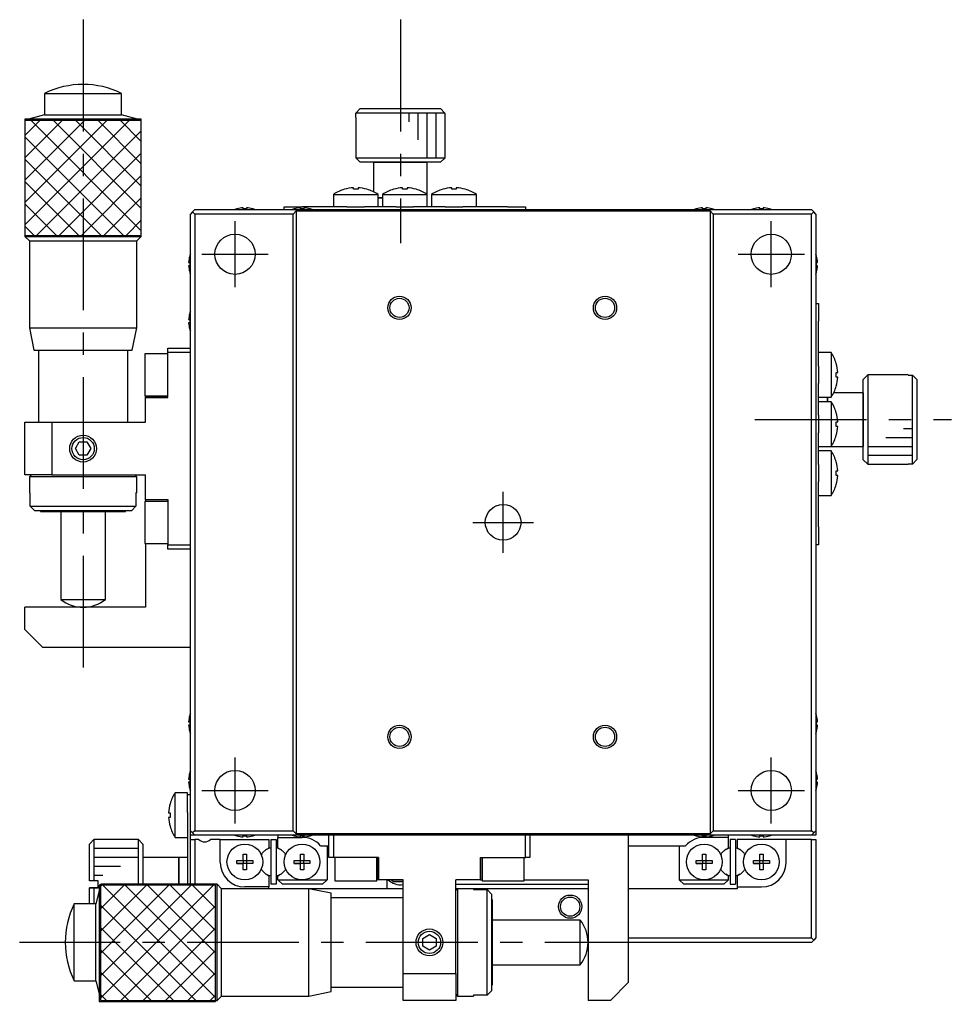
# Model space of a CAD drawing. Extents: x -400 to 382, y -2 to 594.
# Drawn here: x 277.4 to 381.6, y 269.7 to 379.5 of the extents above; entities that cross this region are included whole.
import ezdxf

# ---------------------------------------------------------------- set-up
doc = ezdxf.new("R2010")
doc.units = 0
doc.header["$LTSCALE"] = 10
doc.linetypes.add('CENTER', pattern=[2, 1.25, -0.25, 0.25, -0.25])
doc.linetypes.add('DASHED', pattern=[3.5, 2, -1.5])
doc.layers.get('0').update_dxf_attribs({"linetype": 'CONTINUOUS'})
doc.layers.add('CENTER', color=1, linetype='CENTER')

msp = doc.modelspace()

# ---------------------------------------------------------------- linework, layer by layer
at = {"color": 7, "linetype": 'CONTINUOUS'}
for p, q in [((280.167661, 371.270176), (284.467692, 371.270176)), ((280.167661, 371.270176), (280.167661, 368.859665)), ((284.467692, 371.270176), (288.767661, 371.270176)), ((288.767661, 368.859665), (288.767661, 371.270176)), ((314.983686, 369.07017), (315.485474, 369.57017)), ((315.485474, 369.57017), (324.449848, 369.57017)), ((324.449848, 369.57017), (324.951635, 369.07017)), ((280.167661, 368.859665), (277.967662, 368.270177)), ((277.967662, 368.270177), (284.467708, 368.270177)), ((277.967662, 368.270177), (277.967662, 355.270176)), ((280.167661, 368.859665), (284.467692, 368.859665)), ((284.467692, 368.859665), (288.767661, 368.859665)), ((284.467708, 368.270177), (290.96766, 368.270177)), ((290.96766, 368.270177), (288.767661, 368.859665)), ((290.96766, 355.270176), (290.96766, 368.270177)), ((314.967661, 368.57017), (314.983686, 368.57017)), ((314.967661, 368.57017), (314.967661, 364.07017)), ((314.983686, 368.57017), (314.983686, 369.07017)), ((324.951635, 369.07017), (314.983686, 369.07017)), ((324.951635, 369.07017), (324.951635, 368.57017)), ((324.951635, 368.57017), (324.967661, 368.57017)), ((324.967661, 364.07017), (324.967661, 368.57017)), ((314.967661, 364.07017), (324.967661, 364.07017)), ((314.967661, 364.07017), (315.467661, 363.57017)), ((324.467661, 363.57017), (324.967661, 364.07017)), ((316.967661, 363.57017), (315.467661, 363.57017)), ((324.467661, 363.57017), (315.467661, 363.57017)), ((322.967661, 363.57017), (316.967661, 363.57017)), ((316.967661, 363.57017), (322.967661, 363.57017)), ((316.967661, 363.57017), (316.967661, 360.251298)), ((324.467661, 363.57017), (322.967661, 363.57017)), ((322.967661, 359.961827), (322.967661, 363.57017)), ((313.709071, 360.53275), (313.705728, 360.539605)), ((314.707661, 360.53275), (314.707661, 360.705122)), ((315.227661, 360.53275), (314.707661, 360.53275)), ((315.227661, 360.705122), (315.227661, 360.53275)), ((316.229594, 360.539605), (316.22625, 360.53275)), ((319.209071, 360.53275), (319.205728, 360.539605)), ((320.207661, 360.53275), (320.207661, 360.705122)), ((320.727661, 360.53275), (320.207661, 360.53275)), ((320.727661, 360.705122), (320.727661, 360.53275)), ((321.729594, 360.539605), (321.72625, 360.53275)), ((324.709071, 360.53275), (324.705728, 360.539605)), ((325.707661, 360.53275), (325.707661, 360.705122)), ((326.227661, 360.53275), (325.707661, 360.53275)), ((326.227661, 360.705122), (326.227661, 360.53275)), ((327.229594, 360.539605), (327.22625, 360.53275)), ((312.467661, 359.961827), (314.967661, 359.961827)), ((312.467661, 359.961827), (312.467661, 358.57017)), ((314.967661, 359.961827), (317.467661, 359.961827)), ((317.467661, 358.57017), (317.467661, 359.961827)), ((317.467661, 359.57017), (317.967661, 359.57017)), ((317.967661, 359.57017), (317.467661, 359.57017)), ((317.967661, 359.961827), (320.467661, 359.961827)), ((317.967661, 359.961827), (317.967661, 358.57017)), ((320.467661, 359.961827), (322.967661, 359.961827)), ((322.967661, 358.57017), (322.967661, 359.961827)), ((323.467661, 359.961827), (325.967661, 359.961827)), ((323.467661, 359.961827), (323.467661, 358.57017)), ((325.967661, 359.961827), (328.467661, 359.961827)), ((328.467661, 358.57017), (328.467661, 359.961827)), ((296.967661, 358.27017), (296.717661, 358.02017)), ((296.967661, 358.27017), (365.967661, 358.27017)), ((301.681299, 358.339691), (301.679045, 358.344314)), ((302.387661, 358.339691), (302.387661, 358.460028)), ((302.747661, 358.339691), (302.387661, 358.339691)), ((302.747661, 358.460028), (302.747661, 358.339691)), ((303.456277, 358.344314), (303.454022, 358.339691)), ((306.967661, 358.27017), (306.967661, 358.57017)), ((306.967661, 358.57017), (308.967661, 358.57017)), ((307.967661, 357.77017), (308.317661, 358.12017)), ((308.081299, 358.339691), (308.079045, 358.344314)), ((308.317661, 358.12017), (354.617661, 358.12017)), ((308.317661, 358.12017), (308.317661, 288.42017)), ((308.787661, 358.339691), (308.787661, 358.460028)), ((309.147661, 358.339691), (308.787661, 358.339691)), ((313.892661, 358.57017), (308.967661, 358.57017)), ((309.147661, 358.460028), (309.147661, 358.339691)), ((309.856277, 358.344314), (309.854022, 358.339691)), ((313.987865, 358.57017), (313.892661, 358.57017)), ((313.987865, 358.57017), (314.967661, 358.57017)), ((314.967661, 358.57017), (315.947457, 358.57017)), ((316.042661, 358.57017), (315.947457, 358.57017)), ((319.392661, 358.57017), (316.042661, 358.57017)), ((319.487865, 358.57017), (319.392661, 358.57017)), ((319.487865, 358.57017), (320.467661, 358.57017)), ((320.467661, 358.57017), (321.447457, 358.57017)), ((321.542661, 358.57017), (321.447457, 358.57017)), ((324.892661, 358.57017), (321.542661, 358.57017)), ((324.987865, 358.57017), (324.892661, 358.57017)), ((324.987865, 358.57017), (325.967661, 358.57017)), ((325.967661, 358.57017), (326.947457, 358.57017)), ((327.042661, 358.57017), (326.947457, 358.57017)), ((331.967661, 358.57017), (327.042661, 358.57017)), ((331.967661, 358.57017), (333.967661, 358.57017)), ((333.967661, 358.57017), (333.967661, 358.27017)), ((353.081299, 358.339691), (353.079045, 358.344314)), ((353.787661, 358.339691), (353.787661, 358.460028)), ((354.147661, 358.339691), (353.787661, 358.339691)), ((354.147661, 358.460028), (354.147661, 358.339691)), ((354.617661, 358.12017), (354.967661, 357.77017)), ((354.617661, 358.12017), (354.617661, 288.42017)), ((354.856277, 358.344314), (354.854022, 358.339691)), ((359.481299, 358.339691), (359.479045, 358.344314)), ((360.187661, 358.339691), (360.187661, 358.460028)), ((360.547661, 358.339691), (360.187661, 358.339691)), ((360.547661, 358.460028), (360.547661, 358.339691)), ((361.256277, 358.344314), (361.254022, 358.339691)), ((366.217661, 358.02017), (365.967661, 358.27017)), ((296.717661, 358.02017), (296.467661, 357.77017)), ((296.467661, 288.77017), (296.467661, 357.77017)), ((296.717661, 358.02017), (296.967661, 357.77017)), ((307.967661, 357.77017), (296.967661, 357.77017)), ((296.967661, 357.77017), (296.967661, 288.77017)), ((307.967661, 288.77017), (307.967661, 357.77017)), ((354.967661, 357.77017), (354.967661, 288.77017)), ((365.967661, 357.77017), (354.967661, 357.77017)), ((365.967661, 357.77017), (366.217661, 358.02017)), ((365.967661, 288.77017), (365.967661, 357.77017)), ((366.467661, 357.77017), (366.217661, 358.02017)), ((366.467661, 357.77017), (366.467661, 288.77017)), ((277.967662, 355.270176), (284.467708, 355.270176)), ((277.967662, 355.270176), (278.467665, 354.770174)), ((284.467708, 355.270176), (290.96766, 355.270176)), ((290.467657, 354.770174), (290.96766, 355.270176)), ((278.467665, 354.770174), (284.467705, 354.770174)), ((278.467665, 354.770174), (278.467665, 345.020169)), ((284.467705, 354.770174), (290.467657, 354.770174)), ((290.467657, 345.020169), (290.467657, 354.770174)), ((296.393517, 353.058786), (296.398139, 353.056531)), ((366.537182, 353.056531), (366.541805, 353.058786)), ((296.277802, 352.35017), (296.398139, 352.35017)), ((296.398139, 351.99017), (296.277802, 351.99017)), ((296.398139, 352.35017), (296.398139, 351.99017)), ((366.537182, 352.35017), (366.65752, 352.35017)), ((366.537182, 351.99017), (366.537182, 352.35017)), ((366.65752, 351.99017), (366.537182, 351.99017)), ((296.398139, 351.283808), (296.393517, 351.281554)), ((366.541805, 351.281554), (366.537182, 351.283808)), ((366.467661, 347.77017), (366.767661, 347.77017)), ((366.767661, 347.77017), (366.767661, 345.77017)), ((296.393517, 346.658786), (296.398139, 346.656531)), ((278.467665, 345.020169), (284.467705, 345.020169)), ((278.467665, 345.020169), (278.967664, 342.52017)), ((284.467705, 345.020169), (290.467657, 345.020169)), ((289.967658, 342.52017), (290.467657, 345.020169)), ((296.277802, 345.95017), (296.398139, 345.95017)), ((296.398139, 345.59017), (296.277802, 345.59017)), ((296.398139, 345.95017), (296.398139, 345.59017)), ((366.767661, 340.84517), (366.767661, 345.77017)), ((296.398139, 344.883808), (296.393517, 344.881554)), ((293.967661, 342.77017), (296.467661, 342.77017)), ((293.967661, 342.27017), (293.967661, 342.77017)), ((278.967664, 342.52017), (284.467701, 342.52017)), ((279.467661, 342.52017), (279.467661, 334.47017)), ((284.467701, 342.52017), (289.967658, 342.52017)), ((289.467661, 334.47017), (289.467661, 342.52017)), ((291.367661, 342.12017), (291.367661, 337.42017)), ((293.967661, 342.12017), (291.367661, 342.12017)), ((293.967661, 337.222642), (293.967661, 342.27017)), ((296.467661, 342.27017), (293.967661, 342.27017)), ((368.159318, 342.27017), (366.767661, 342.27017)), ((368.159318, 342.27017), (368.159318, 339.77017)), ((366.767661, 340.749965), (366.767661, 340.84517)), ((366.767661, 340.749965), (366.767661, 339.77017)), ((368.730241, 341.028759), (368.737096, 341.032102)), ((366.767661, 339.77017), (366.767661, 338.790374)), ((368.159318, 339.77017), (368.159318, 337.27017)), ((368.730241, 340.03017), (368.902613, 340.03017)), ((368.730241, 339.51017), (368.730241, 340.03017)), ((368.902613, 339.51017), (368.730241, 339.51017)), ((372.267661, 339.77017), (371.767661, 339.27017)), ((372.267661, 339.77017), (372.267661, 329.77017)), ((376.767661, 339.77017), (372.267661, 339.77017)), ((376.767661, 339.77017), (376.767661, 339.754144)), ((376.767661, 339.754144), (377.267661, 339.754144)), ((377.267661, 329.786195), (377.267661, 339.754144)), ((377.267661, 339.754144), (377.767661, 339.252357)), ((366.767661, 338.69517), (366.767661, 338.790374)), ((366.767661, 335.34517), (366.767661, 338.69517)), ((368.737096, 338.508237), (368.730241, 338.51158)), ((371.767661, 337.77017), (371.767661, 339.27017)), ((371.767661, 330.27017), (371.767661, 339.27017)), ((377.767661, 339.252357), (377.767661, 330.287983)), ((291.367661, 337.42017), (293.967661, 337.42017)), ((291.467661, 337.252014), (291.467661, 337.42017)), ((291.467661, 337.252014), (293.967661, 337.252014)), ((291.467661, 337.222642), (291.467661, 337.252014)), ((366.767661, 337.27017), (368.159318, 337.27017)), ((367.767661, 337.27017), (367.767661, 336.77017)), ((367.767661, 336.77017), (367.767661, 337.27017)), ((371.767661, 337.77017), (368.448789, 337.77017)), ((371.767661, 331.77017), (371.767661, 337.77017)), ((371.767661, 337.77017), (371.767661, 331.77017)), ((291.467661, 334.47017), (291.467661, 337.222642)), ((293.967661, 337.222642), (291.467661, 337.222642)), ((368.159318, 336.77017), (366.767661, 336.77017)), ((368.159318, 336.77017), (368.159318, 334.27017)), ((366.767661, 335.249965), (366.767661, 335.34517)), ((366.767661, 335.249965), (366.767661, 334.27017)), ((368.730241, 335.528759), (368.737096, 335.532102)), ((277.967661, 328.57017), (277.967661, 334.47017)), ((277.967661, 334.47017), (280.967661, 334.47017)), ((280.967661, 334.47017), (280.967661, 328.57017)), ((280.967661, 334.47017), (291.467661, 334.47017)), ((366.767661, 334.27017), (366.767661, 333.290374)), ((368.159318, 334.27017), (368.159318, 331.77017)), ((368.730241, 334.53017), (368.902613, 334.53017)), ((368.730241, 334.01017), (368.730241, 334.53017)), ((368.902613, 334.01017), (368.730241, 334.01017)), ((366.767661, 333.19517), (366.767661, 333.290374)), ((366.767661, 329.84517), (366.767661, 333.19517)), ((368.737096, 333.008237), (368.730241, 333.01158)), ((283.601635, 331.52017), (284.034648, 332.27017)), ((284.034648, 332.27017), (284.900673, 332.27017)), ((284.900673, 332.27017), (285.333686, 331.52017)), ((366.767661, 331.77017), (368.159318, 331.77017)), ((368.159318, 331.77017), (371.767661, 331.77017)), ((371.767661, 330.27017), (371.767661, 331.77017)), ((284.034648, 330.77017), (283.601635, 331.52017)), ((284.900673, 330.77017), (284.034648, 330.77017)), ((285.333686, 331.52017), (284.900673, 330.77017)), ((368.159318, 331.27017), (366.767661, 331.27017)), ((368.159318, 331.27017), (368.159318, 328.77017)), ((366.767661, 329.749965), (366.767661, 329.84517)), ((366.767661, 329.749965), (366.767661, 328.77017)), ((368.730241, 330.028759), (368.737096, 330.032102)), ((371.767661, 330.27017), (372.267661, 329.77017)), ((372.267661, 329.77017), (376.767661, 329.77017)), ((376.767661, 329.786195), (376.767661, 329.77017)), ((377.267661, 329.786195), (376.767661, 329.786195)), ((377.767661, 330.287983), (377.267661, 329.786195)), ((280.967661, 328.57017), (277.967661, 328.57017)), ((278.667661, 328.57017), (278.467661, 328.37017)), ((280.967661, 328.57017), (291.467661, 328.57017)), ((290.467661, 328.37017), (290.267661, 328.57017)), ((291.467661, 325.817697), (291.467661, 328.57017)), ((366.767661, 328.77017), (366.767661, 327.790374)), ((368.159318, 328.77017), (368.159318, 326.27017)), ((368.730241, 329.03017), (368.902613, 329.03017)), ((368.730241, 328.51017), (368.730241, 329.03017)), ((368.902613, 328.51017), (368.730241, 328.51017)), ((290.467661, 328.37017), (278.467661, 328.37017)), ((278.467661, 328.37017), (278.467661, 326.57017)), ((290.467661, 326.57017), (290.467661, 328.37017)), ((366.767661, 327.69517), (366.767661, 327.790374)), ((366.767661, 322.77017), (366.767661, 327.69517)), ((368.737096, 327.508237), (368.730241, 327.51158)), ((278.551581, 326.57017), (278.467661, 326.57017)), ((278.551581, 325.07017), (278.551581, 326.57017)), ((290.467661, 326.57017), (290.38374, 326.57017)), ((290.38374, 326.57017), (290.38374, 325.07017)), ((366.767661, 326.27017), (368.159318, 326.27017)), ((291.367661, 325.62017), (291.367661, 320.92017)), ((293.967661, 325.62017), (291.367661, 325.62017)), ((291.467661, 325.817697), (293.967661, 325.817697)), ((291.467661, 325.788325), (291.467661, 325.817697)), ((293.967661, 325.788325), (291.467661, 325.788325)), ((291.467661, 325.788325), (291.467661, 325.62017)), ((293.967661, 325.817697), (293.967661, 320.77017)), ((278.551581, 325.07017), (290.38374, 325.07017)), ((279.059334, 324.57017), (278.551581, 325.07017)), ((289.875988, 324.57017), (279.059334, 324.57017)), ((279.717661, 324.57017), (279.717661, 324.47017)), ((279.717661, 324.47017), (289.217661, 324.47017)), ((281.967665, 324.47017), (281.967665, 314.647679)), ((286.967657, 314.647679), (286.967657, 324.47017)), ((289.217661, 324.47017), (289.217661, 324.57017)), ((290.38374, 325.07017), (289.875988, 324.57017)), ((366.767661, 322.77017), (366.767661, 320.77017)), ((291.367661, 320.92017), (293.967661, 320.92017)), ((291.467661, 320.92017), (291.467661, 313.77017)), ((293.967661, 320.77017), (296.467661, 320.77017)), ((293.967661, 320.27017), (293.967661, 320.77017)), ((366.767661, 320.77017), (366.467661, 320.77017)), ((296.467661, 320.27017), (293.967661, 320.27017)), ((281.967665, 314.647679), (284.467679, 314.647679)), ((284.467679, 314.647679), (286.967657, 314.647679)), ((291.467661, 313.77017), (277.967661, 313.77017)), ((277.967661, 311.27017), (277.967661, 313.77017)), ((277.967661, 311.27017), (279.967661, 309.27017)), ((296.467661, 309.27017), (279.967661, 309.27017)), ((296.393517, 301.658786), (296.398139, 301.656531)), ((366.537182, 301.656531), (366.541805, 301.658786)), ((296.277802, 300.95017), (296.398139, 300.95017)), ((296.398139, 300.59017), (296.277802, 300.59017)), ((296.398139, 300.95017), (296.398139, 300.59017)), ((366.537182, 300.95017), (366.65752, 300.95017)), ((366.537182, 300.59017), (366.537182, 300.95017)), ((366.65752, 300.59017), (366.537182, 300.59017)), ((296.398139, 299.883808), (296.393517, 299.881554)), ((366.541805, 299.881554), (366.537182, 299.883808)), ((296.277802, 294.55017), (296.398139, 294.55017)), ((296.393517, 295.258786), (296.398139, 295.256531)), ((296.398139, 294.55017), (296.398139, 294.19017)), ((366.537182, 295.256531), (366.541805, 295.258786)), ((366.537182, 294.55017), (366.65752, 294.55017)), ((366.537182, 294.19017), (366.537182, 294.55017)), ((296.398139, 294.19017), (296.277802, 294.19017)), ((296.398139, 293.483808), (296.393517, 293.481554)), ((366.65752, 294.19017), (366.537182, 294.19017)), ((366.541805, 293.481554), (366.537182, 293.483808)), ((294.776003, 288.02017), (294.776003, 293.02017)), ((296.167661, 293.02017), (294.776003, 293.02017)), ((296.167661, 292.82017), (296.167661, 293.02017)), ((296.167661, 292.82017), (296.467661, 292.82017)), ((296.167661, 290.82017), (296.167661, 292.82017)), ((294.198225, 291.782102), (294.20508, 291.778759)), ((294.032708, 290.78017), (294.20508, 290.78017)), ((294.20508, 290.26017), (294.032708, 290.26017)), ((294.20508, 290.78017), (294.20508, 290.26017)), ((296.167661, 290.82017), (296.167661, 289.44517)), ((294.20508, 289.26158), (294.198225, 289.258237)), ((296.167661, 289.44517), (296.167661, 282.770169)), ((294.776003, 288.02017), (296.167661, 288.02017)), ((296.467661, 288.27017), (296.467661, 288.77017)), ((296.467661, 288.77017), (296.717661, 288.52017)), ((296.467661, 287.77017), (296.467661, 288.27017)), ((296.967661, 288.27017), (296.467661, 288.27017)), ((296.967661, 288.77017), (296.717661, 288.52017)), ((296.717661, 288.52017), (296.967661, 288.27017)), ((296.967661, 288.77017), (307.967661, 288.77017)), ((365.967661, 288.27017), (296.967661, 288.27017)), ((301.679045, 288.196025), (301.681299, 288.200648)), ((302.387661, 288.200648), (302.747661, 288.200648)), ((302.387661, 288.080311), (302.387661, 288.200648)), ((302.747661, 288.200648), (302.747661, 288.080311)), ((303.454022, 288.200648), (303.456277, 288.196025)), ((306.267661, 288.27017), (306.267661, 288.02017)), ((306.267661, 288.02017), (308.967661, 288.02017)), ((306.267661, 286.814582), (306.267661, 288.02017)), ((308.317661, 288.42017), (307.967661, 288.77017)), ((308.079045, 288.196025), (308.081299, 288.200648)), ((354.617661, 288.42017), (308.317661, 288.42017)), ((308.787661, 288.200648), (309.147661, 288.200648)), ((308.787661, 288.080311), (308.787661, 288.200648)), ((309.147661, 288.200648), (309.147661, 288.080311)), ((309.854022, 288.200648), (309.856277, 288.196025)), ((311.967661, 285.77017), (311.967661, 288.27017)), ((312.467661, 288.27017), (312.467661, 285.77017)), ((333.967661, 285.77017), (333.967661, 288.27017)), ((334.467661, 288.27017), (334.467661, 285.77017)), ((345.467661, 288.27017), (345.467661, 271.77017)), ((353.079045, 288.196025), (353.081299, 288.200648)), ((353.787661, 288.200648), (354.147661, 288.200648)), ((353.787661, 288.080311), (353.787661, 288.200648)), ((356.667661, 288.02017), (353.967661, 288.02017)), ((354.147661, 288.200648), (354.147661, 288.080311)), ((354.967661, 288.77017), (354.617661, 288.42017)), ((354.854022, 288.200648), (354.856277, 288.196025)), ((354.967661, 288.77017), (365.967661, 288.77017)), ((356.667661, 288.02017), (356.667661, 288.27017)), ((356.667661, 286.814582), (356.667661, 288.02017)), ((359.479045, 288.196025), (359.481299, 288.200648)), ((360.187661, 288.200648), (360.547661, 288.200648)), ((360.187661, 288.080311), (360.187661, 288.200648)), ((360.547661, 288.200648), (360.547661, 288.080311)), ((361.254022, 288.200648), (361.256277, 288.196025)), ((366.217661, 288.52017), (365.967661, 288.77017)), ((365.967661, 288.27017), (366.217661, 288.52017)), ((366.467661, 288.27017), (365.967661, 288.27017)), ((366.217661, 288.52017), (366.467661, 288.77017)), ((366.467661, 288.77017), (366.467661, 288.27017)), ((285.667661, 287.77017), (285.167661, 287.27017)), ((285.167661, 283.17017), (285.167661, 287.27017)), ((285.667661, 287.77017), (285.667661, 283.17017)), ((290.667661, 287.77017), (285.667661, 287.77017)), ((290.667661, 282.770169), (290.667661, 287.77017)), ((291.167661, 287.27017), (290.667661, 287.77017)), ((291.167661, 287.27017), (291.167661, 282.770169)), ((296.467661, 282.770169), (296.467661, 287.77017)), ((296.467661, 287.77017), (296.967661, 287.77017)), ((296.967661, 287.77017), (296.967661, 282.770169)), ((297.406223, 287.77017), (296.967661, 287.77017)), ((299.817661, 287.77017), (298.729098, 287.77017)), ((299.817661, 285.22017), (299.817661, 287.77017)), ((299.817661, 287.77017), (305.267661, 287.77017)), ((305.267661, 286.814582), (304.973911, 286.644985)), ((305.267661, 287.77017), (305.267661, 286.814582)), ((305.467661, 287.77017), (305.467661, 282.77017)), ((305.467661, 287.77017), (306.067661, 287.77017)), ((306.067661, 287.77017), (306.067661, 282.77017)), ((306.561411, 286.644985), (306.267661, 286.814582)), ((311.046723, 287.07017), (311.967661, 287.07017)), ((311.767661, 287.07017), (311.767661, 283.27017)), ((345.467661, 287.07017), (351.888598, 287.07017)), ((351.167661, 287.07017), (351.167661, 283.27017)), ((356.373911, 286.644985), (356.667661, 286.814582)), ((356.867661, 287.77017), (356.867661, 282.77017)), ((357.467661, 287.77017), (356.867661, 287.77017)), ((357.467661, 287.77017), (357.467661, 282.77017)), ((357.667661, 287.77017), (357.667661, 286.814582)), ((363.117661, 287.77017), (357.667661, 287.77017)), ((357.667661, 286.814582), (357.961411, 286.644985)), ((363.117661, 285.22017), (363.117661, 287.77017)), ((365.967661, 287.77017), (363.117661, 287.77017)), ((365.967661, 276.77017), (365.967661, 287.77017)), ((365.967661, 287.77017), (366.467661, 287.77017)), ((366.467661, 287.77017), (366.467661, 276.77017)), ((295.167661, 285.77017), (291.167661, 285.77017)), ((295.167661, 282.770169), (295.167661, 285.77017)), ((295.167661, 285.77017), (295.167661, 282.770169)), ((296.167661, 285.77017), (295.167661, 285.77017)), ((302.387661, 286.156531), (302.747661, 286.156531)), ((302.387661, 285.45017), (302.387661, 286.156531)), ((302.747661, 286.156531), (302.747661, 285.45017)), ((308.787661, 286.156531), (309.147661, 286.156531)), ((308.787661, 285.45017), (308.787661, 286.156531)), ((309.147661, 286.156531), (309.147661, 285.45017)), ((312.467661, 285.77017), (311.967661, 285.77017)), ((317.515188, 285.77017), (312.467661, 285.77017)), ((312.617661, 285.77017), (312.617661, 283.17017)), ((317.317661, 283.17017), (317.317661, 285.77017)), ((317.485816, 283.27017), (317.485816, 285.77017)), ((317.515188, 285.77017), (317.515188, 283.27017)), ((328.920133, 285.77017), (333.967661, 285.77017)), ((328.920133, 283.27017), (328.920133, 285.77017)), ((328.949505, 285.77017), (328.949505, 283.27017)), ((329.117661, 285.77017), (329.117661, 283.17017)), ((333.817661, 283.17017), (333.817661, 285.77017)), ((334.467661, 285.77017), (333.967661, 285.77017)), ((353.787661, 286.156531), (354.147661, 286.156531)), ((353.787661, 285.45017), (353.787661, 286.156531)), ((354.147661, 286.156531), (354.147661, 285.45017)), ((360.187661, 286.156531), (360.547661, 286.156531)), ((360.187661, 285.45017), (360.187661, 286.156531)), ((360.547661, 286.156531), (360.547661, 285.45017)), ((301.681299, 285.45017), (302.387661, 285.45017)), ((301.681299, 285.09017), (301.681299, 285.45017)), ((302.387661, 285.09017), (301.681299, 285.09017)), ((301.681299, 285.09017), (302.387661, 285.09017)), ((302.398033, 285.439797), (302.387661, 285.45017)), ((302.398033, 285.100542), (302.387661, 285.09017)), ((302.387661, 284.383808), (302.387661, 285.09017)), ((302.398033, 285.439797), (302.737288, 285.439797)), ((302.398033, 285.100542), (302.398033, 285.439797)), ((302.737288, 285.100542), (302.398033, 285.100542)), ((302.737288, 285.439797), (302.747661, 285.45017)), ((302.737288, 285.439797), (302.737288, 285.100542)), ((302.737288, 285.100542), (302.747661, 285.09017)), ((302.747661, 285.45017), (303.454022, 285.45017)), ((302.747661, 285.09017), (302.747661, 284.383808)), ((303.454022, 285.09017), (302.747661, 285.09017)), ((303.454022, 285.09017), (302.747661, 285.09017)), ((303.454022, 285.45017), (303.454022, 285.09017)), ((308.081299, 285.45017), (308.787661, 285.45017)), ((308.081299, 285.09017), (308.081299, 285.45017)), ((308.787661, 285.09017), (308.081299, 285.09017)), ((308.081299, 285.09017), (308.787661, 285.09017)), ((308.798033, 285.439797), (308.787661, 285.45017)), ((308.798033, 285.100542), (308.787661, 285.09017)), ((308.787661, 284.383808), (308.787661, 285.09017)), ((308.798033, 285.439797), (309.137288, 285.439797)), ((308.798033, 285.100542), (308.798033, 285.439797)), ((309.137288, 285.100542), (308.798033, 285.100542)), ((309.137288, 285.439797), (309.147661, 285.45017)), ((309.137288, 285.439797), (309.137288, 285.100542)), ((309.137288, 285.100542), (309.147661, 285.09017)), ((309.147661, 285.45017), (309.854022, 285.45017)), ((309.147661, 285.09017), (309.147661, 284.383808)), ((309.854022, 285.09017), (309.147661, 285.09017)), ((309.854022, 285.09017), (309.147661, 285.09017)), ((309.854022, 285.45017), (309.854022, 285.09017)), ((353.081299, 285.45017), (353.787661, 285.45017)), ((353.081299, 285.09017), (353.081299, 285.45017)), ((353.787661, 285.09017), (353.081299, 285.09017)), ((353.081299, 285.09017), (353.787661, 285.09017)), ((353.798033, 285.439797), (353.787661, 285.45017)), ((353.798033, 285.100542), (353.787661, 285.09017)), ((353.787661, 284.383808), (353.787661, 285.09017)), ((353.798033, 285.439797), (354.137288, 285.439797)), ((353.798033, 285.100542), (353.798033, 285.439797)), ((354.137288, 285.100542), (353.798033, 285.100542)), ((354.137288, 285.439797), (354.147661, 285.45017)), ((354.137288, 285.439797), (354.137288, 285.100542)), ((354.137288, 285.100542), (354.147661, 285.09017)), ((354.147661, 285.45017), (354.854022, 285.45017)), ((354.147661, 285.09017), (354.147661, 284.383808)), ((354.854022, 285.09017), (354.147661, 285.09017)), ((354.854022, 285.09017), (354.147661, 285.09017)), ((354.854022, 285.45017), (354.854022, 285.09017)), ((359.481299, 285.45017), (360.187661, 285.45017)), ((359.481299, 285.09017), (359.481299, 285.45017)), ((360.187661, 285.09017), (359.481299, 285.09017)), ((359.481299, 285.09017), (360.187661, 285.09017)), ((360.198033, 285.439797), (360.187661, 285.45017)), ((360.198033, 285.100542), (360.187661, 285.09017)), ((360.187661, 284.383808), (360.187661, 285.09017)), ((360.198033, 285.439797), (360.537288, 285.439797)), ((360.198033, 285.100542), (360.198033, 285.439797)), ((360.537288, 285.100542), (360.198033, 285.100542)), ((360.537288, 285.439797), (360.547661, 285.45017)), ((360.537288, 285.439797), (360.537288, 285.100542)), ((360.537288, 285.100542), (360.547661, 285.09017)), ((360.547661, 285.45017), (361.254022, 285.45017)), ((360.547661, 285.09017), (360.547661, 284.383808)), ((361.254022, 285.09017), (360.547661, 285.09017)), ((361.254022, 285.09017), (360.547661, 285.09017)), ((361.254022, 285.45017), (361.254022, 285.09017)), ((302.747661, 284.383808), (302.387661, 284.383808)), ((304.973911, 283.895354), (305.267661, 283.725758)), ((305.267661, 283.725758), (305.267661, 282.47017)), ((306.267661, 283.725758), (306.561411, 283.895354)), ((306.267661, 283.27017), (306.267661, 283.725758)), ((309.147661, 284.383808), (308.787661, 284.383808)), ((354.147661, 284.383808), (353.787661, 284.383808)), ((356.667661, 283.725758), (356.373911, 283.895354)), ((356.667661, 283.27017), (356.667661, 283.725758)), ((357.961411, 283.895354), (357.667661, 283.725758)), ((357.667661, 283.725758), (357.667661, 282.47017)), ((360.547661, 284.383808), (360.187661, 284.383808)), ((285.667661, 283.17017), (285.167661, 283.17017)), ((285.667661, 282.37017), (285.167661, 282.37017)), ((285.167661, 282.37017), (285.667661, 282.37017)), ((285.167661, 280.57017), (285.167661, 282.37017)), ((286.167661, 283.17017), (285.667661, 283.17017)), ((286.167661, 282.37017), (285.667661, 282.37017)), ((285.667661, 282.37017), (285.667661, 280.57017)), ((285.667661, 282.37017), (286.167661, 282.37017)), ((286.467654, 282.770169), (285.878166, 280.57017)), ((286.167661, 282.37017), (286.167661, 283.17017)), ((286.467654, 276.270217), (286.467654, 282.770169)), ((299.467655, 282.770169), (286.467654, 282.770169)), ((299.467655, 276.270217), (299.467655, 282.770169)), ((299.967657, 282.270166), (299.467655, 282.770169)), ((305.267661, 282.47017), (302.567661, 282.47017)), ((305.267661, 282.27017), (305.267661, 282.47017)), ((306.067661, 282.77017), (305.467661, 282.77017)), ((306.767661, 282.77017), (306.267661, 283.27017)), ((306.267661, 283.27017), (308.967661, 283.27017)), ((311.267661, 282.77017), (306.767661, 282.77017)), ((308.967661, 283.27017), (311.767661, 283.27017)), ((311.767661, 283.27017), (311.267661, 282.77017)), ((312.617661, 283.17017), (317.317661, 283.17017)), ((317.485816, 283.27017), (317.317661, 283.27017)), ((317.515188, 283.27017), (317.485816, 283.27017)), ((320.267661, 283.27017), (317.515188, 283.27017)), ((318.467661, 283.27017), (318.467661, 282.27017)), ((319.151145, 283.07017), (318.937978, 283.268578)), ((320.267661, 283.07017), (319.151145, 283.07017)), ((319.151145, 283.07017), (320.267661, 283.07017)), ((320.267661, 272.77017), (320.267661, 283.27017)), ((328.920133, 283.27017), (326.167661, 283.27017)), ((326.167661, 272.77017), (326.167661, 283.27017)), ((326.167661, 282.77017), (340.967661, 282.77017)), ((328.949505, 283.27017), (328.920133, 283.27017)), ((328.949505, 283.27017), (329.117661, 283.27017)), ((329.117661, 283.17017), (333.817661, 283.17017)), ((333.817661, 283.27017), (340.967661, 283.27017)), ((340.967661, 283.27017), (340.967661, 269.77017)), ((351.167661, 283.27017), (353.967661, 283.27017)), ((351.667661, 282.77017), (351.167661, 283.27017)), ((356.167661, 282.77017), (351.667661, 282.77017)), ((353.967661, 283.27017), (356.667661, 283.27017)), ((356.667661, 283.27017), (356.167661, 282.77017)), ((356.867661, 282.77017), (357.467661, 282.77017)), ((357.667661, 282.47017), (357.667661, 282.27017)), ((357.667661, 282.47017), (360.367661, 282.47017)), ((299.967657, 276.270214), (299.967657, 282.270166)), ((309.717662, 282.270166), (299.967657, 282.270166)), ((320.267661, 282.27017), (309.717662, 282.270168)), ((309.717662, 276.270214), (309.717662, 282.270166)), ((312.217661, 281.770167), (309.717662, 282.270166)), ((312.217661, 276.27021), (312.217661, 281.770167)), ((320.267661, 281.27017), (312.217661, 281.27017)), ((326.367661, 282.27017), (326.167661, 282.27017)), ((326.367661, 282.27017), (326.167661, 282.07017)), ((326.367661, 282.27017), (326.367661, 270.27017)), ((328.167661, 282.27017), (326.367661, 282.27017)), ((340.967661, 282.27017), (328.167661, 282.27017)), ((328.167661, 282.27017), (328.167661, 282.186249)), ((328.167661, 282.186249), (329.667661, 282.186249)), ((329.667661, 270.35409), (329.667661, 282.186249)), ((329.667661, 282.186249), (330.167661, 281.678496)), ((330.167661, 281.678496), (330.167661, 270.861843)), ((357.667661, 282.27017), (345.467661, 282.27017)), ((283.467655, 276.270201), (283.467655, 280.57017)), ((285.878166, 280.57017), (283.467655, 280.57017)), ((285.878166, 276.270201), (285.878166, 280.57017)), ((330.267661, 281.02017), (330.167661, 281.02017)), ((330.267661, 271.52017), (330.267661, 281.02017)), ((340.090152, 278.770166), (330.267661, 278.770166)), ((340.090152, 276.270188), (340.090152, 278.770166)), ((322.467661, 276.703182), (323.217661, 277.136195)), ((323.217661, 277.136195), (323.967661, 276.703182)), ((283.467655, 271.97017), (283.467655, 276.270201)), ((285.878166, 271.97017), (285.878166, 276.270201)), ((286.467654, 269.770171), (286.467654, 276.270217)), ((299.467655, 269.770171), (299.467655, 276.270217)), ((299.967657, 270.270174), (299.967657, 276.270214)), ((309.717662, 270.270174), (309.717662, 276.270214)), ((312.217661, 270.770173), (312.217661, 276.27021)), ((322.467661, 275.837157), (322.467661, 276.703182)), ((323.217661, 275.404144), (322.467661, 275.837157)), ((323.967661, 275.837157), (323.217661, 275.404144)), ((323.967661, 276.703182), (323.967661, 275.837157)), ((340.090152, 273.770174), (340.090152, 276.270188)), ((340.936279, 276.77017), (340.967661, 276.77017)), ((345.467661, 276.77017), (365.967661, 276.77017)), ((365.967661, 276.27017), (345.467661, 276.27017)), ((366.217661, 276.52017), (365.967661, 276.77017)), ((366.217661, 276.52017), (365.967661, 276.27017)), ((366.467661, 276.77017), (366.217661, 276.52017)), ((330.267661, 273.770174), (340.090152, 273.770174)), ((320.267661, 272.77017), (326.167661, 272.77017)), ((320.267661, 269.77017), (320.267661, 272.77017)), ((326.167661, 272.77017), (326.167661, 269.77017)), ((283.467655, 271.97017), (285.878166, 271.97017)), ((285.878166, 271.97017), (286.467654, 269.770171)), ((330.167661, 271.52017), (330.267661, 271.52017)), ((343.467661, 269.77017), (345.467661, 271.77017)), ((299.467655, 269.770171), (299.967657, 270.270174)), ((299.967657, 270.270174), (309.717662, 270.270174)), ((309.717662, 270.270174), (312.217661, 270.770173)), ((312.217661, 271.27017), (320.267661, 271.27017)), ((326.167661, 270.47017), (326.367661, 270.27017)), ((326.367661, 270.27017), (328.167661, 270.27017)), ((328.167661, 270.35409), (328.167661, 270.27017)), ((329.667661, 270.35409), (328.167661, 270.35409)), ((330.167661, 270.861843), (329.667661, 270.35409)), ((286.467654, 269.770171), (299.467655, 269.770171)), ((326.167661, 269.77017), (320.267661, 269.77017)), ((343.467661, 269.77017), (340.967661, 269.77017))]:
    msp.add_line(p, q, dxfattribs=at)
at = {"color": 3, "linetype": 'CONTINUOUS'}
for p, q in [((277.967662, 366.565149), (279.772689, 368.370177)), ((277.967662, 364.065149), (282.272689, 368.370177)), ((277.967662, 361.565149), (284.772689, 368.370177)), ((277.967662, 359.065149), (287.272689, 368.370177)), ((277.967662, 356.565149), (289.772689, 368.370177)), ((278.49199, 368.370177), (290.96766, 355.894507)), ((280.99199, 368.370177), (290.96766, 358.394507)), ((283.49199, 368.370177), (290.96766, 360.894507)), ((285.99199, 368.370177), (290.96766, 363.394507)), ((288.49199, 368.370177), (290.96766, 365.894507)), ((320.967661, 368.07017), (320.967661, 369.07017)), ((321.967661, 366.07017), (321.967661, 369.07017)), ((322.967661, 364.07017), (322.967661, 369.07017)), ((323.967661, 364.07017), (323.967661, 369.07017)), ((279.272688, 355.370176), (290.96766, 367.065147)), ((277.967662, 366.394505), (288.991991, 355.370176)), ((277.967662, 363.894505), (286.491991, 355.370176)), ((281.772688, 355.370176), (290.96766, 364.565147)), ((284.272688, 355.370176), (290.96766, 362.065147)), ((277.967662, 361.394505), (283.991991, 355.370176)), ((286.772688, 355.370176), (290.96766, 359.565147)), ((277.967662, 358.894505), (281.491991, 355.370176)), ((289.272688, 355.370176), (290.96766, 357.065147)), ((277.967662, 356.394505), (278.991991, 355.370176)), ((376.267661, 333.77017), (377.267661, 333.77017)), ((372.267661, 331.77017), (377.267661, 331.77017)), ((374.267661, 332.77017), (377.267661, 332.77017)), ((372.267661, 330.77017), (377.267661, 330.77017)), ((290.667661, 286.77017), (285.667661, 286.77017)), ((290.667661, 285.77017), (285.667661, 285.77017)), ((288.667661, 284.77017), (285.667661, 284.77017)), ((286.667661, 283.77017), (285.667661, 283.77017)), ((286.267654, 282.365141), (286.572681, 282.670169)), ((286.267654, 279.865141), (289.072681, 282.670169)), ((286.267654, 277.365141), (291.572681, 282.670169)), ((286.267654, 274.865141), (294.072681, 282.670169)), ((286.267654, 272.365141), (296.572681, 282.670169)), ((286.267654, 269.865141), (299.072681, 282.670169)), ((286.691998, 282.670169), (299.267655, 270.094512)), ((289.191998, 282.670169), (299.267655, 272.594512)), ((291.691998, 282.670169), (299.267655, 275.094512)), ((294.191998, 282.670169), (299.267655, 277.594512)), ((296.691998, 282.670169), (299.267655, 280.094512)), ((299.191998, 282.670169), (299.267655, 282.594512)), ((286.267654, 280.594513), (297.191996, 269.670171)), ((288.572683, 269.670171), (299.267655, 280.365142)), ((286.267654, 278.094513), (294.691996, 269.670171)), ((291.072683, 269.670171), (299.267655, 277.865142)), ((286.267654, 275.594513), (292.191996, 269.670171)), ((293.572683, 269.670171), (299.267655, 275.365142)), ((286.267654, 273.094513), (289.691996, 269.670171)), ((296.072683, 269.670171), (299.267655, 272.865142)), ((286.267654, 270.594513), (287.191996, 269.670171)), ((298.572683, 269.670171), (299.267655, 270.365142))]:
    msp.add_line(p, q, dxfattribs=at)
at = {"color": 3, "linetype": 'DASHED'}
for p, q in [((290.96766, 368.370177), (277.967662, 368.370177)), ((277.967662, 368.370177), (277.967662, 355.370176)), ((290.96766, 355.370176), (290.96766, 368.370177)), ((277.967662, 355.370176), (290.96766, 355.370176)), ((299.267655, 282.670169), (286.267654, 282.670169)), ((286.267654, 282.670169), (286.267654, 269.670171)), ((299.267655, 269.670171), (299.267655, 282.670169)), ((286.267654, 269.670171), (299.267655, 269.670171))]:
    msp.add_line(p, q, dxfattribs=at)
at = {"color": 7, "linetype": 'CONTINUOUS'}
for centre, radius in [((301.467661, 353.27017), 2.25), ((361.467661, 353.27017), 2.25), ((319.867661, 347.27017), 1.075), ((342.867661, 347.27017), 1.075), ((284.467661, 331.52017), 1.25), ((331.467661, 323.27017), 2), ((319.867661, 299.27017), 1.075), ((342.867661, 299.27017), 1.075), ((301.467661, 293.27017), 2.25), ((361.467661, 293.27017), 2.25), ((302.567661, 285.27017), 2), ((308.967661, 285.27017), 2), ((353.967661, 285.27017), 2), ((360.367661, 285.27017), 2), ((338.967661, 280.27017), 1.075), ((323.217661, 276.27017), 1.25)]:
    msp.add_circle(centre, radius, dxfattribs=at)
at = {"color": 3, "linetype": 'CONTINUOUS'}
for centre, radius in [((319.867661, 347.27017), 1.3), ((342.867661, 347.27017), 1.3), ((284.467661, 331.52017), 1.5), ((319.867661, 299.27017), 1.3), ((342.867661, 299.27017), 1.3), ((338.967661, 280.27017), 1.3), ((323.217661, 276.27017), 1.5)]:
    msp.add_circle(centre, radius, dxfattribs=at)
at = {"color": 7, "linetype": 'CONTINUOUS'}
for centre, radius, start, end in [((284.467658, 362.525175), 9.745001, 63.816202, 116.183785), ((314.967661, 356.22017), 4.5, 106.285843, 123.748989), ((314.967661, 356.22017), 4.492483, 93.317816, 106.26943), ((314.967661, 356.22017), 4.492483, 73.73057, 86.682184), ((314.967661, 356.22017), 4.5, 56.251011, 73.714157), ((320.467661, 356.22017), 4.5, 106.285843, 123.748989), ((320.467661, 356.22017), 4.492483, 93.317816, 106.26943), ((320.467661, 356.22017), 4.492483, 73.73057, 86.682184), ((320.467661, 356.22017), 4.5, 56.251011, 73.714157), ((325.967661, 356.22017), 4.5, 106.285843, 123.748989), ((325.967661, 356.22017), 4.492483, 93.317816, 106.26943), ((325.967661, 356.22017), 4.492483, 73.73057, 86.682184), ((325.967661, 356.22017), 4.5, 56.251011, 73.714157), ((302.567661, 355.27017), 3.2, 106.122533, 110.364135), ((302.567661, 355.27017), 3.194933, 93.229709, 106.106712), ((302.567661, 355.27017), 3.194933, 73.893288, 86.770291), ((302.567661, 355.27017), 3.2, 69.635865, 73.877467), ((308.967661, 355.27017), 3.2, 106.122533, 110.364135), ((308.967661, 355.27017), 3.194933, 93.229709, 106.106712), ((308.967661, 355.27017), 3.194933, 73.893288, 86.770291), ((308.967661, 355.27017), 3.2, 69.635865, 73.877467), ((353.967661, 355.27017), 3.2, 106.122533, 110.364135), ((353.967661, 355.27017), 3.194933, 93.229709, 106.106712), ((353.967661, 355.27017), 3.194933, 73.893288, 86.770291), ((353.967661, 355.27017), 3.2, 69.635865, 73.877467), ((360.367661, 355.27017), 3.2, 106.122533, 110.364135), ((360.367661, 355.27017), 3.194933, 93.229709, 106.106712), ((360.367661, 355.27017), 3.194933, 73.893288, 86.770291), ((360.367661, 355.27017), 3.2, 69.635865, 73.877467), ((299.467661, 352.17017), 3.194933, 163.893288, 176.770291), ((299.467661, 352.17017), 3.2, 159.635865, 163.877467), ((363.467661, 352.17017), 3.2, 16.122533, 20.364135), ((363.467661, 352.17017), 3.194933, 3.229709, 16.106712), ((299.467661, 352.17017), 3.194933, 183.229709, 196.106712), ((363.467661, 352.17017), 3.194933, 343.893288, 356.770291), ((299.467661, 352.17017), 3.2, 196.122533, 200.364135), ((363.467661, 352.17017), 3.2, 339.635865, 343.877467), ((299.467661, 345.77017), 3.194933, 163.893288, 176.770291), ((299.467661, 345.77017), 3.2, 159.635865, 163.877467), ((299.467661, 345.77017), 3.194933, 183.229709, 196.106712), ((299.467661, 345.77017), 3.2, 196.122533, 200.364135), ((364.417661, 339.77017), 4.5, 16.285843, 33.748989), ((364.417661, 339.77017), 4.492483, 3.317816, 16.26943), ((364.417661, 339.77017), 4.492483, 343.73057, 356.682184), ((364.417661, 339.77017), 4.5, 326.251011, 343.714157), ((364.417661, 334.27017), 4.5, 16.285843, 33.748989), ((364.417661, 334.27017), 4.492483, 3.317816, 16.26943), ((364.417661, 334.27017), 4.492483, 343.73057, 356.682184), ((364.417661, 334.27017), 4.5, 326.251011, 343.714157), ((364.417661, 328.77017), 4.5, 16.285843, 33.748989), ((364.417661, 328.77017), 4.492483, 3.317816, 16.26943), ((364.417661, 328.77017), 4.492483, 343.73057, 356.682184), ((364.417661, 328.77017), 4.5, 326.251011, 343.714157), ((284.467658, 317.770174), 3.999997, 231.317827, 270), ((284.467658, 317.770174), 3.999997, 270, 308.682205), ((299.467661, 300.77017), 3.194933, 163.893288, 176.770291), ((299.467661, 300.77017), 3.2, 159.635865, 163.877467), ((363.467661, 300.77017), 3.2, 16.122533, 20.364135), ((363.467661, 300.77017), 3.194933, 3.229709, 16.106712), ((299.467661, 300.77017), 3.194933, 183.229709, 196.106712), ((363.467661, 300.77017), 3.194933, 343.893288, 356.770291), ((299.467661, 300.77017), 3.2, 196.122533, 200.364135), ((363.467661, 300.77017), 3.2, 339.635865, 343.877467), ((299.467661, 294.37017), 3.194933, 163.893288, 176.770291), ((299.467661, 294.37017), 3.2, 159.635865, 163.877467), ((363.467661, 294.37017), 3.2, 16.122533, 20.364135), ((363.467661, 294.37017), 3.194933, 3.229709, 16.106712), ((299.467661, 294.37017), 3.194933, 183.229709, 196.106712), ((299.467661, 294.37017), 3.2, 196.122533, 200.364135), ((363.467661, 294.37017), 3.2, 339.635865, 343.877467), ((363.467661, 294.37017), 3.194933, 343.893288, 356.770291), ((298.517661, 290.52017), 4.5, 146.251011, 163.714157), ((298.517661, 290.52017), 4.492483, 163.73057, 176.682184), ((298.517661, 290.52017), 4.492483, 183.317816, 196.26943), ((298.517661, 290.52017), 4.5, 196.285843, 213.748989), ((302.567661, 291.27017), 3.2, 249.635865, 253.877467), ((302.567661, 291.27017), 3.194933, 253.893288, 266.770291), ((302.567661, 291.27017), 3.194933, 273.229709, 286.106712), ((302.567661, 291.27017), 3.2, 286.122533, 290.364135), ((308.967661, 291.27017), 3.2, 249.635865, 253.877467), ((308.967661, 291.27017), 3.194933, 253.893288, 266.770291), ((308.967661, 285.27017), 2.75, 40.885193, 90), ((308.967661, 291.27017), 3.194933, 273.229709, 286.106712), ((308.967661, 291.27017), 3.2, 286.122533, 290.364135), ((353.967661, 285.27017), 2.75, 90, 139.114807), ((353.967661, 291.27017), 3.2, 249.635865, 253.877467), ((353.967661, 291.27017), 3.194933, 253.893288, 266.770291), ((353.967661, 291.27017), 3.194933, 273.229709, 286.106712), ((353.967661, 291.27017), 3.2, 286.122533, 290.364135), ((360.367661, 291.27017), 3.2, 249.635865, 253.877467), ((360.367661, 291.27017), 3.194933, 253.893288, 266.770291), ((360.367661, 291.27017), 3.194933, 273.229709, 286.106712), ((360.367661, 291.27017), 3.2, 286.122533, 290.364135), ((298.067661, 288.52017), 1, 228.590378, 311.409622), ((305.767662, 285.27017), 1.5875, 100.89309, 120), ((305.767662, 285.27017), 1.5875, 60.000031, 79.106984), ((357.16766, 285.27017), 1.5875, 100.893016, 119.999969), ((357.16766, 285.27017), 1.5875, 60, 79.10691), ((305.88247, 285.15517), 1.75, 134.995594, 148.113496), ((305.767662, 285.27017), 1.5875, 135.000026, 149.566818), ((305.767661, 285.27017), 1.5875, 120, 135), ((305.767661, 285.27017), 1.5875, 45, 60), ((305.652851, 285.15517), 1.75, 31.886504, 45.004406), ((305.767662, 285.27017), 1.5875, 30.433263, 45.000026), ((357.28247, 285.15517), 1.75, 134.995594, 148.113496), ((357.16766, 285.27017), 1.5875, 134.999974, 149.566737), ((357.167661, 285.27017), 1.5875, 120, 135), ((357.167661, 285.27017), 1.5875, 45.094892, 60), ((357.052851, 285.15517), 1.75, 31.886504, 45.090487), ((357.16766, 285.27017), 1.5875, 30.433182, 45.047696), ((302.567661, 285.22017), 2.75, 180, 270), ((360.367661, 285.22017), 2.75, 270, 0), ((305.88247, 285.38517), 1.75, 211.886504, 225.004406), ((305.767662, 285.27017), 1.5875, 210.433182, 224.999974), ((305.767661, 285.27017), 1.5875, 225, 240), ((305.767662, 285.27017), 1.5875, 240, 259.10691), ((305.767662, 285.27017), 1.5875, 280.893016, 299.999969), ((305.767661, 285.27017), 1.5875, 300, 315), ((305.652851, 285.38517), 1.75, 314.995594, 328.113496), ((305.767662, 285.27017), 1.5875, 314.999974, 329.566737), ((357.28247, 285.38517), 1.75, 211.886504, 225.004406), ((357.16766, 285.27017), 1.5875, 210.433263, 225.000026), ((357.167661, 285.27017), 1.5875, 225, 240), ((357.16766, 285.27017), 1.5875, 240, 259.106984), ((357.16766, 285.27017), 1.5875, 280.89309, 300.000031), ((357.167661, 285.27017), 1.5875, 300, 315), ((357.16766, 285.27017), 1.5875, 315.000026, 329.566818), ((357.052851, 285.38517), 1.75, 314.995594, 328.113496), ((319.957794, 284.662848), 1.943221, 225.799571, 279.172777), ((292.212655, 276.270167), 9.745001, 153.816202, 206.183785), ((336.967656, 276.270167), 3.999997, 0, 38.682205), ((336.967656, 276.270167), 3.999997, 321.317827, 0)]:
    msp.add_arc(centre, radius, start, end, dxfattribs=at)
at = {"layer": 'CENTER', "color": 1, "linetype": 'CENTER'}
for p, q in [((284.467661, 379.520173), (284.467661, 305.020173)), ((319.967661, 379.520173), (319.967661, 354.520173)), ((301.467661, 349.57017), (301.467661, 356.97017)), ((361.467661, 349.57017), (361.467661, 356.97017)), ((297.767661, 353.27017), (305.167661, 353.27017)), ((357.767661, 353.27017), (365.167661, 353.27017)), ((359.617661, 334.77017), (381.617661, 334.77017)), ((331.467661, 319.87017), (331.467661, 326.67017)), ((328.067661, 323.27017), (334.867661, 323.27017)), ((301.467661, 289.57017), (301.467661, 296.97017)), ((361.467661, 289.57017), (361.467661, 296.97017)), ((297.767661, 293.27017), (305.167661, 293.27017)), ((357.767661, 293.27017), (365.167661, 293.27017)), ((348.617661, 276.27017), (277.367661, 276.27017))]:
    msp.add_line(p, q, dxfattribs=at)

doc.saveas('drawing.dxf')
